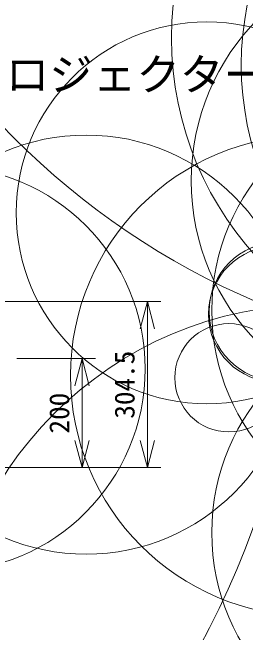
# Model space of a CAD drawing. Units: millimetres, scale not verified. Extents: x -578 to 632, y -282 to 335.
# Drawn here: x -10.9 to 10.5, y 3.6 to 60.5 of the extents above; entities that cross this region are included whole.
import ezdxf
from ezdxf.enums import TextEntityAlignment as Align

# ---------------------------------------------------------------- set-up
doc = ezdxf.new("R2010")
doc.units = ezdxf.units.MM
doc.header["$LTSCALE"] = 0.125
for name, color, linetype, lineweight in [('0-0_0', 7, 'Continuous', 20), ('0-5_SUNPO', 7, 'Continuous', 20), ('0-6_GAIKEI', 1, 'Continuous', 18)]:
    doc.layers.add(name, color=color, linetype=linetype, lineweight=lineweight)
doc.layers.add('0-2_MOJI1', color=7, linetype='Continuous')
doc.styles.add('ＭＳ ゴシック', font='')
doc.styles.get('ＭＳ ゴシック').set_extended_font_data('MS Gothic')

# ---------------------------------------------------------------- blocks, each defined once
blk = doc.blocks.new('_Open30')
at = {"layer": '0-0_0'}
blk.add_line((0, 0), (-1, 0), dxfattribs=at)
blk.add_lwpolyline([(-1, 0.26795), (0, 0), (-1, -0.26795)], dxfattribs=at)
blk = doc.blocks.new('D1')
at = {"layer": '0-5_SUNPO'}
for p, q in [((54.0129, 216.2788), (61.2629, 216.2788)), ((60.0129, 208.7788), (60.0129, 213.7788)), ((54.0129, 206.2788), (61.2629, 206.2788))]:
    blk.add_line(p, q, dxfattribs=at)
at = {"layer": '0-5_SUNPO', "xscale": 2.5, "yscale": 2.5}
for p, rotation in [((60.0129, 216.2788), 90), ((60.0129, 206.2788), 270)]:
    blk.add_blockref('_Open30', p, dxfattribs=dict(at, rotation=rotation))
at = {"layer": '0-5_SUNPO', "style": 'ＭＳ ゴシック'}
blk.add_text('200', height=1.833, rotation=90, dxfattribs=at).set_placement((59.3879, 209.4038), align=Align.BOTTOM_LEFT)
blk = doc.blocks.new('D4')
at = {"layer": '0-5_SUNPO'}
for p, q in [((47.9166, 221.5038), (67.2629, 221.5038)), ((66.0129, 208.7788), (66.0129, 219.0038)), ((52.6468, 206.2788), (67.2629, 206.2788))]:
    blk.add_line(p, q, dxfattribs=at)
at = {"layer": '0-5_SUNPO', "xscale": 2.5, "yscale": 2.5}
for p, rotation in [((66.0129, 221.5038), 90), ((66.0129, 206.2788), 270)]:
    blk.add_blockref('_Open30', p, dxfattribs=dict(at, rotation=rotation))
at = {"layer": '0-5_SUNPO', "style": 'ＭＳ ゴシック'}
blk.add_text('304.5', height=1.833, rotation=90, dxfattribs=at).set_placement((65.3879, 210.7663), align=Align.BOTTOM_LEFT)

msp = doc.modelspace()

# ---------------------------------------------------------------- linework, layer by layer
at = {"layer": '0-6_GAIKEI'}
for centre, radius in [((-269.8764, 26.4626), 308.4259), ((-258.8361, 26.4623), 297.4007), ((38.9812, 98.7786), 70.3409), ((-95.8263, 26.7461), 134.3757), ((-64.7268, 40.8786), 80.8031), ((33.4818, 58.2098), 29.7469), ((37.4007, 55.7301), 27.2605), ((0.0757, 27.0732), 38.4881), ((-4.1041, 30.0636), 19.2233), ((16.5006, 27.2228), 22.0478), ((-17.2881, 27.8366), 18.6068), ((13.5359, 33.0956), 6.349), ((9.0057, 27.0227), 4.9683)]:
    msp.add_circle(centre, radius, dxfattribs=at)
at = {"layer": '0-6_GAIKEI', "color": 7}
for centre, radius in [((26.598, 45.0874), 21.0597), ((6.9829, 42.1548), 17.5187), ((27.3302, 33.2012), 19.9032), ((13.3679, 32.8536), 6.2369), ((17.159, -0.5358), 34.2828), ((27.3302, 12.8126), 19.9032)]:
    msp.add_circle(centre, radius, dxfattribs=at)

# ---------------------------------------------------------------- block references
at = {"layer": '0-5_SUNPO'}
for name in ['D4', 'D1']:
    msp.add_blockref(name, (-64.5005, -187.4969), dxfattribs=at)

# ---------------------------------------------------------------- texts
at = {"layer": '0-2_MOJI1', "style": 'ＭＳ ゴシック'}
msp.add_text('ＤＬＰ方式プロジェクター（天吊り金具付）', height=2.933, dxfattribs=at).set_placement((-35.5005, 52.5031), align=Align.BOTTOM_LEFT)

doc.saveas('drawing.dxf')
